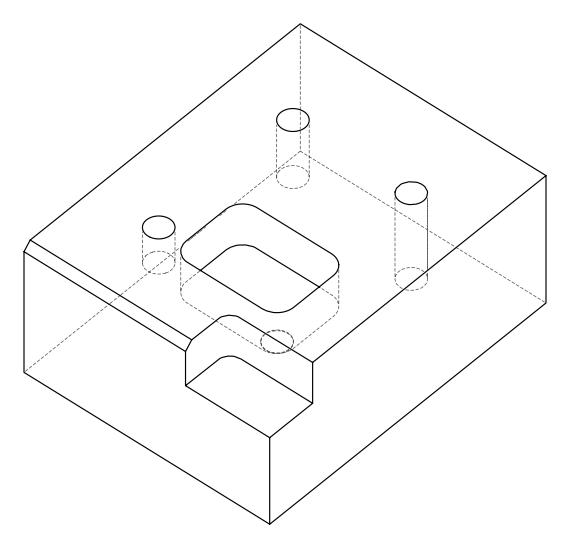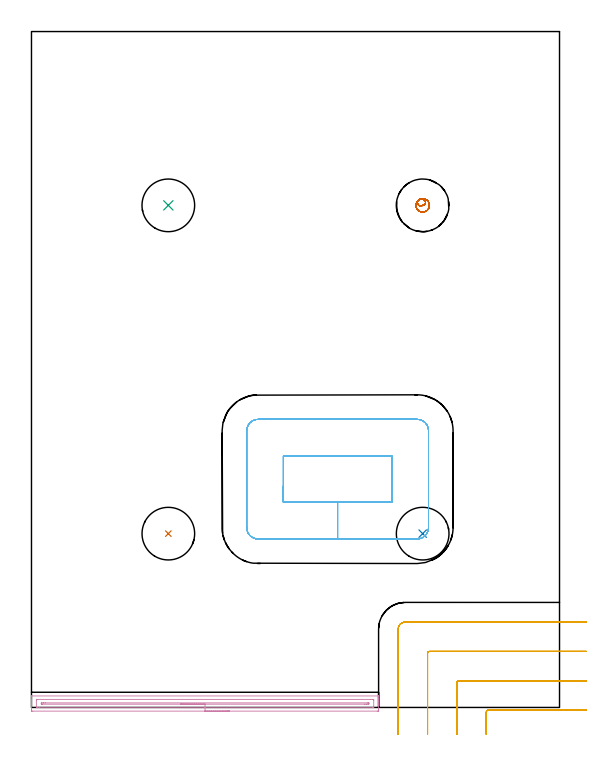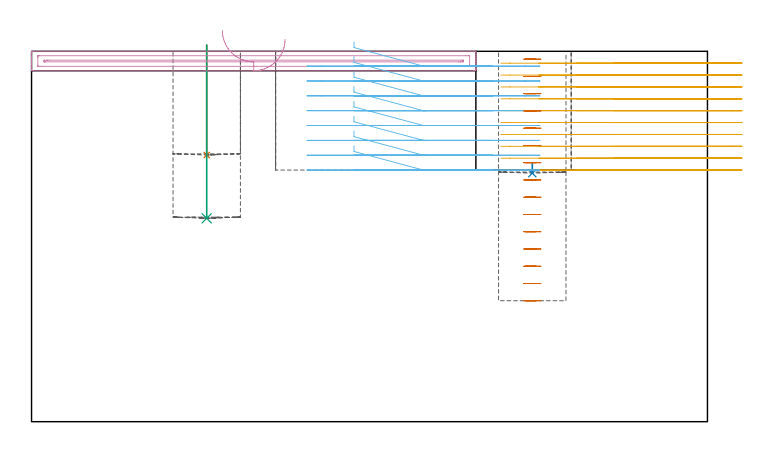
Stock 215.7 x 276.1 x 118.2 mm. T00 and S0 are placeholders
(PLAN: 7 operations, 4 tool changes, 20.5 min)
(1 INDEXABLE_INSERT_DRILL_BLIND_HOLE_FROM_SOLID | STEP1POCKET | NXT0302_014 | 0.14 min | 11916 mm3)
(2 INDEXABLE_INSERT_DRILL_BLIND_HOLE_FROM_SOLID_1 | STEP1POCKET_1 | NXT0302_014 | 0.02 min | 14021 mm3)
(3 INDEXABLE_INSERT_DRILL_BLIND_HOLE_FROM_SOLID_2 | STEP1POCKET_2 | NXT0302_014 | 0.22 min | 19244 mm3)
(4 AREA_MILL | FG_CHAMFER_SURFACE | UGT0205_001 | 3.56 min | 2804 mm3)
(5 MILL_CORNER_NOTCH_RECTANGULAR | CORNER_NOTCH_RECTANGULAR | NXT0201_012 | Follow Part, ap 4, ae 75% | 7.88 min | 119121 mm3)
(6 MILL_RECTANGULAR_POCKET | POCKET_RECTANGULAR_STRAIGHT | UGT0201_094 | Follow Part, ap 5, ae 75% | 7.08 min | 225497 mm3)
(7 MILL_BLIND_HOLE_FROM_SOLID_MATERIAL | STEP1POCKET_3 | NXT0201_012 | Spiral | 1.63 min | 28886 mm3)
(TOOL NXT0302_014 | Index. Insert Drill 21.5mm [880-D2150L25-03] | D21.5 PA176 FL65 Z2)
(TOOL UGT0205_001 | Chamfer Mill 20 x 3 x 45 deg. | D20 FL50 Z2)
(TOOL NXT0201_012 | ENDMILL 16mm [2P460-1600-NA 1630] | D16 FL38 Z6)
(TOOL UGT0201_094 | End mill 20 mm | D20 FL38 Z4)
(OP 1 INDEXABLE_INSERT_DRILL_BLIND_HOLE_FROM_SOLID)
G17 G21 G94 G90
T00 M6
G54
G17 G0 G90 X55.9 Y71. S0 M3
G43 Z128.2 H1
G94 G81 G98 Z85.1 F250. R120.2
G80
M5
M2
(OP 2 INDEXABLE_INSERT_DRILL_BLIND_HOLE_FROM_SOLID_1)
G17 G21 G94 G90
T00 M6
G54
G17 G0 G90 X159.8 Y71. S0 M3
G43 Z128.2 H1
G94 G81 G98 Z79.3 F250. R82.3
G80
M5
M2
(OP 3 INDEXABLE_INSERT_DRILL_BLIND_HOLE_FROM_SOLID_2)
G17 G21 G94 G90
T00 M6
G54
G17 G0 G90 X55.9 Y205.1 S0 M3
G43 Z128.2 H1
G94 G81 G98 Z64.9 F250. R120.2
G80
M5
M2
(OP 4 AREA_MILL)
G17 G21 G94 G90
T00 M6
G54
G17 G0 G90 X80.9 Y-1.5 S1061 M3
G43 Z128.2 H0
Z122.
G94 G1 X80.862 Z121.128 F250.
X80.748 Z120.264
X80.559 Z119.412
X80.297 Z118.58
X79.963 Z117.774
X79.56 Z117.
X79.092 Z116.264
X78.56 Z115.572
X77.971 Z114.929
X77.328 Z114.34
X76.636 Z113.808
X75.9 Z113.34
X75.126 Z112.937
X74.32 Z112.603
X73.488 Z112.341
X72.636 Z112.152
X71.772 Z112.038
X70.9 Z112.
X0.574 Y-1.499 Z112.001
X0.12 Y-1.494 Z112.003
X0.009 Y-1.491 Z112.005
X0. Y-1.045 Z112.45
Y0.718 Z114.212
Y1.345 Z114.842
Y1.6 Z115.097
Y2.226 Z115.723
Y2.482 Z115.978
Y2.992 Z116.491
X0.001 Y4.438 Z117.937
X0.01 Y4.694 Z118.193
X0.129 Y4.7 Z118.2
X141.671
X141.79 Y4.694 Z118.193
X141.8 Y4.437 Z117.935
Y3.735 Z117.234
Y2.992 Z116.491
Y2.482 Z115.978
Y2.227 Z115.723
Y1.6 Z115.097
Y1.345 Z114.842
Y0.718 Z114.212
Y-0.732 Z112.764
X141.797 Y-1.045 Z112.45
X141.791 Y-1.491 Z112.005
X141.68 Y-1.494 Z112.003
X141.226 Y-1.5 Z112.
X70.9
Y-0.086 Z113.414
X3.245
X2.354 Y-0.085 Z113.415
X2.274 Y-0.084 Z113.416
X2.01 Y-0.072 Z113.428
X2.005 Y0.007 Z113.507
X2.001 Y0.187 Z113.687
Y2.832 Z116.332
X2.006 Y3.184 Z116.684
X2.01 Y3.278 Z116.778
X2.051 Y3.281 Z116.781
X2.151 Y3.284 Z116.784
X2.354 Y3.286 Z116.786
X2.433
X138.555
X139.446 Y3.285 Z116.785
X139.526 Y3.284 Z116.784
X139.79 Y3.272 Z116.772
X139.795 Y3.193 Z116.693
X139.799 Y3.013 Z116.513
Y0.368 Z113.868
X139.794 Y0.016 Z113.516
X139.79 Y-0.078 Z113.422
X139.749 Y-0.081 Z113.419
X139.649 Y-0.084 Z113.416
X139.446 Y-0.086 Z113.414
X139.367
X70.9
Y1.328 Z114.828
X4.409 Y1.329 Z114.829
X4.135 Y1.33 Z114.83
X4.044 Y1.333 Z114.833
X4.019 Y1.335 Z114.835
X4.01 Y1.378 Z114.878
X4.005 Y1.467 Z114.967
X4.002 Y1.6 Z115.1
Y1.731 Z115.231
X4.01 Y1.86 Z115.36
X4.135 Y1.864 Z115.364
X4.752 Y1.87 Z115.37
X5.025 Y1.871 Z115.371
X5.641 Y1.872 Z115.372
X137.391 Y1.871 Z115.371
X137.665 Y1.87 Z115.37
X137.756 Y1.867 Z115.367
X137.781 Y1.865 Z115.365
X137.79 Y1.822 Z115.322
X137.795 Y1.733 Z115.233
X137.798 Y1.6 Z115.1
Y1.469 Z114.969
X137.79 Y1.34 Z114.84
X137.665 Y1.336 Z114.836
X137.048 Y1.33 Z114.83
X136.775 Y1.329 Z114.829
X136.159 Y1.328 Z114.828
X70.9
X70.028 Z114.867
X69.164 Z114.98
X68.312 Z115.169
X67.48 Z115.432
X66.674 Z115.765
X65.9 Z116.168
X65.164 Z116.637
X64.472 Z117.168
X63.829 Z117.757
X63.24 Z118.401
X62.708 Z119.093
X62.24 Z119.828
X61.837 Z120.602
X61.503 Z121.408
X61.241 Z122.24
X61.052 Z123.092
X60.938 Z123.957
X60.9 Z124.828
G0 Z128.2
M5
M2
(OP 5 MILL_CORNER_NOTCH_RECTANGULAR)
G17 G21 G94 G90
T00 M6
G54
G17 G0 G90 X226.624 Y-1.1 S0 M3
G43 Z128.2 H1
Z114.41
G94 G1 X223.624 F250.
X186.596 F500.
G3 X185.8 Y-1.896 R0.8
G1 Y-8.
Y-11. F250.
G0 Z128.2
X226.7 Y10.9
Z114.41
G1 X223.7
X174.596 F500.
G3 X173.8 Y10.104 R0.8
G1 Y-8.
Y-11. F250.
G0 Z128.2
X226.7 Y22.9
Z114.41
G1 X223.7
X162.596 F500.
G3 X161.8 Y22.104 R0.8
G1 Y-8.
Y-11. F250.
G0 Z128.2
X226.7 Y34.9
Z114.41
G1 X223.7
X152.7 F500.
G3 X149.8 Y32. R2.9
G1 Y-8.
Y-11. F250.
G0 Z128.2
X226.624 Y-1.1
Z110.62
G1 X223.624
X186.596 F500.
G3 X185.8 Y-1.896 R0.8
G1 Y-8.
Y-11. F250.
G0 Z128.2
X226.7 Y10.9
Z110.62
G1 X223.7
X174.596 F500.
G3 X173.8 Y10.104 R0.8
G1 Y-8.
Y-11. F250.
G0 Z128.2
X226.7 Y22.9
Z110.62
G1 X223.7
X162.596 F500.
G3 X161.8 Y22.104 R0.8
G1 Y-8.
Y-11. F250.
G0 Z128.2
X226.7 Y34.9
Z110.62
G1 X223.7
X152.7 F500.
G3 X149.8 Y32. R2.9
G1 Y-8.
Y-11. F250.
G0 Z128.2
X226.624 Y-1.1
Z106.83
G1 X223.624
X186.596 F500.
G3 X185.8 Y-1.896 R0.8
G1 Y-8.
Y-11. F250.
G0 Z128.2
X226.7 Y10.9
Z106.83
G1 X223.7
X174.596 F500.
G3 X173.8 Y10.104 R0.8
G1 Y-8.
Y-11. F250.
G0 Z128.2
X226.7 Y22.9
Z106.83
G1 X223.7
X162.596 F500.
G3 X161.8 Y22.104 R0.8
G1 Y-8.
Y-11. F250.
G0 Z128.2
X226.7 Y34.9
Z106.83
G1 X223.7
X152.7 F500.
G3 X149.8 Y32. R2.9
G1 Y-8.
Y-11. F250.
G0 Z128.2
X226.624 Y-1.1
Z103.04
G1 X223.624
X186.596 F500.
G3 X185.8 Y-1.896 R0.8
G1 Y-8.
Y-11. F250.
G0 Z128.2
X226.7 Y10.9
Z103.04
G1 X223.7
X174.596 F500.
G3 X173.8 Y10.104 R0.8
G1 Y-8.
Y-11. F250.
G0 Z128.2
X226.7 Y22.9
Z103.04
G1 X223.7
X162.596 F500.
G3 X161.8 Y22.104 R0.8
G1 Y-8.
Y-11. F250.
G0 Z128.2
X226.7 Y34.9
Z103.04
G1 X223.7
X152.7 F500.
G3 X149.8 Y32. R2.9
G1 Y-8.
Y-11. F250.
G0 Z128.2
X226.624 Y-1.1
Z99.25
G1 X223.624
X186.596 F500.
G3 X185.8 Y-1.896 R0.8
G1 Y-8.
Y-11. F250.
G0 Z128.2
X226.7 Y10.9
Z99.25
G1 X223.7
X174.596 F500.
G3 X173.8 Y10.104 R0.8
G1 Y-8.
Y-11. F250.
G0 Z128.2
X226.7 Y22.9
Z99.25
G1 X223.7
X162.596 F500.
G3 X161.8 Y22.104 R0.8
G1 Y-8.
Y-11. F250.
G0 Z128.2
X226.7 Y34.9
Z99.25
G1 X223.7
X152.7 F500.
G3 X149.8 Y32. R2.9
G1 Y-8.
Y-11. F250.
G0 Z128.2
X226.624 Y-1.1
Z95.46
G1 X223.624
X186.596 F500.
G3 X185.8 Y-1.896 R0.8
G1 Y-8.
Y-11. F250.
G0 Z128.2
X226.7 Y10.9
Z95.46
G1 X223.7
X174.596 F500.
G3 X173.8 Y10.104 R0.8
G1 Y-8.
Y-11. F250.
G0 Z128.2
X226.7 Y22.9
Z95.46
G1 X223.7
X162.596 F500.
G3 X161.8 Y22.104 R0.8
G1 Y-8.
Y-11. F250.
G0 Z128.2
X226.7 Y34.9
Z95.46
G1 X223.7
X152.7 F500.
G3 X149.8 Y32. R2.9
G1 Y-8.
Y-11. F250.
G0 Z128.2
X226.624 Y-1.1
Z91.67
G1 X223.624
X186.596 F500.
G3 X185.8 Y-1.896 R0.8
G1 Y-8.
Y-11. F250.
G0 Z128.2
X226.7 Y10.9
Z91.67
G1 X223.7
X174.596 F500.
G3 X173.8 Y10.104 R0.8
G1 Y-8.
Y-11. F250.
G0 Z128.2
X226.7 Y22.9
Z91.67
G1 X223.7
X162.596 F500.
G3 X161.8 Y22.104 R0.8
G1 Y-8.
Y-11. F250.
G0 Z128.2
X226.7 Y34.9
Z91.67
G1 X223.7
X152.7 F500.
G3 X149.8 Y32. R2.9
G1 Y-8.
Y-11. F250.
G0 Z128.2
X226.624 Y-1.1
Z87.88
G1 X223.624
X186.596 F500.
G3 X185.8 Y-1.896 R0.8
G1 Y-8.
Y-11. F250.
G0 Z128.2
X226.7 Y10.9
Z87.88
G1 X223.7
X174.596 F500.
G3 X173.8 Y10.104 R0.8
G1 Y-8.
Y-11. F250.
G0 Z128.2
X226.7 Y22.9
Z87.88
G1 X223.7
X162.596 F500.
G3 X161.8 Y22.104 R0.8
G1 Y-8.
Y-11. F250.
G0 Z128.2
X226.7 Y34.9
Z87.88
G1 X223.7
X152.7 F500.
G3 X149.8 Y32. R2.9
G1 Y-8.
Y-11. F250.
G0 Z128.2
X226.624 Y-1.1
Z84.09
G1 X223.624
X186.596 F500.
G3 X185.8 Y-1.896 R0.8
G1 Y-8.
Y-11. F250.
G0 Z128.2
X226.7 Y10.9
Z84.09
G1 X223.7
X174.596 F500.
G3 X173.8 Y10.104 R0.8
G1 Y-8.
Y-11. F250.
G0 Z128.2
X226.7 Y22.9
Z84.09
G1 X223.7
X162.596 F500.
G3 X161.8 Y22.104 R0.8
G1 Y-8.
Y-11. F250.
G0 Z128.2
X226.7 Y34.9
Z84.09
G1 X223.7
X152.7 F500.
G3 X149.8 Y32. R2.9
G1 Y-8.
Y-11. F250.
G0 Z128.2
X226.624 Y-1.1
Z80.3
G1 X223.624
X186.596 F500.
G3 X185.8 Y-1.896 R0.8
G1 Y-8.
Y-11. F250.
G0 Z128.2
X226.7 Y10.9
Z80.3
G1 X223.7
X174.596 F500.
G3 X173.8 Y10.104 R0.8
G1 Y-8.
Y-11. F250.
G0 Z128.2
X226.7 Y22.9
Z80.3
G1 X223.7
X162.596 F500.
G3 X161.8 Y22.104 R0.8
G1 Y-8.
Y-11. F250.
G0 Z128.2
X226.7 Y34.9
Z80.3
G1 X223.7
X152.7 F500.
G3 X149.8 Y32. R2.9
G1 Y-8.
Y-11. F250.
G0 Z128.2
M5
M2
(OP 6 MILL_RECTANGULAR_POCKET)
G17 G21 G94 G90
T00 M6
G54
G17 G0 G90 X102.9 Y90.527 S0 M3
G43 Z128.2 H0
Z121.2
G94 G1 Y83.8 Z119.397 F250.
X125.05 Z113.462
X147.2 F500.
Y102.7
X102.9
Y83.8
X125.05
Y68.8
X157.5
G3 X162.2 Y73.5 R4.7
G1 Y113.
G3 X157.5 Y117.7 R4.7
G1 X92.6
G3 X87.9 Y113. R4.7
G1 Y73.5
G3 X92.6 Y68.8 R4.7
G1 X125.05
X126.05
G0 X102.9 Y90.527 Z116.462
G1 Y83.8 Z114.66 F250.
X125.05 Z108.725
X147.2 F500.
Y102.7
X102.9
Y83.8
X125.05
Y68.8
X157.5
G3 X162.2 Y73.5 R4.7
G1 Y113.
G3 X157.5 Y117.7 R4.7
G1 X92.6
G3 X87.9 Y113. R4.7
G1 Y73.5
G3 X92.6 Y68.8 R4.7
G1 X125.05
X126.05
G0 X102.9 Y90.527 Z111.725
G1 Y83.8 Z109.923 F250.
X125.05 Z103.987
X147.2 F500.
Y102.7
X102.9
Y83.8
X125.05
Y68.8
X157.5
G3 X162.2 Y73.5 R4.7
G1 Y113.
G3 X157.5 Y117.7 R4.7
G1 X92.6
G3 X87.9 Y113. R4.7
G1 Y73.5
G3 X92.6 Y68.8 R4.7
G1 X125.05
X126.05
G0 X102.9 Y90.527 Z106.987
G1 Y83.8 Z105.185 F250.
X125.05 Z99.25
X147.2 F500.
Y102.7
X102.9
Y83.8
X125.05
Y68.8
X157.5
G3 X162.2 Y73.5 R4.7
G1 Y113.
G3 X157.5 Y117.7 R4.7
G1 X92.6
G3 X87.9 Y113. R4.7
G1 Y73.5
G3 X92.6 Y68.8 R4.7
G1 X125.05
X126.05
G0 X102.9 Y90.527 Z102.25
G1 Y83.8 Z100.448 F250.
X125.05 Z94.512
X147.2 F500.
Y102.7
X102.9
Y83.8
X125.05
Y68.8
X157.5
G3 X162.2 Y73.5 R4.7
G1 Y113.
G3 X157.5 Y117.7 R4.7
G1 X92.6
G3 X87.9 Y113. R4.7
G1 Y73.5
G3 X92.6 Y68.8 R4.7
G1 X125.05
X126.05
G0 X102.9 Y90.527 Z97.512
G1 Y83.8 Z95.71 F250.
X125.05 Z89.775
X147.2 F500.
Y102.7
X102.9
Y83.8
X125.05
Y68.8
X157.5
G3 X162.2 Y73.5 R4.7
G1 Y113.
G3 X157.5 Y117.7 R4.7
G1 X92.6
G3 X87.9 Y113. R4.7
G1 Y73.5
G3 X92.6 Y68.8 R4.7
G1 X125.05
X126.05
G0 X102.9 Y90.527 Z92.775
G1 Y83.8 Z90.973 F250.
X125.05 Z85.037
X147.2 F500.
Y102.7
X102.9
Y83.8
X125.05
Y68.8
X157.5
G3 X162.2 Y73.5 R4.7
G1 Y113.
G3 X157.5 Y117.7 R4.7
G1 X92.6
G3 X87.9 Y113. R4.7
G1 Y73.5
G3 X92.6 Y68.8 R4.7
G1 X125.05
X126.05
G0 X102.9 Y90.527 Z88.037
G1 Y83.8 Z86.235 F250.
X125.05 Z80.3
X147.2 F500.
Y102.7
X102.9
Y83.8
X125.05
Y68.8
X157.5
G3 X162.2 Y73.5 R4.7
G1 Y113.
G3 X157.5 Y117.7 R4.7
G1 X92.6
G3 X87.9 Y113. R4.7
G1 Y73.5
G3 X92.6 Y68.8 R4.7
G1 X125.05
X126.05
G0 Z128.2
M5
M2
(OP 7 MILL_BLIND_HOLE_FROM_SOLID_MATERIAL)
G17 G21 G94 G90
T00 M6
G54
G17 G0 G90 X159.8 Y205.1 S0 M3
G43 Z128.2 H1
Z115.693
G94 G3 X160.758 Y206.892 R1.152 F250.
X158.272 Y207.387 R1.792
X157.513 Y203.572 R2.75
X158.272 Y207.387 R-2.75
X157.893 Y205.479 R1.375
X159.8 Y205.1 R1.375
G0 Z110.187
G3 X160.758 Y206.892 R1.152
X158.272 Y207.387 R1.792
X157.513 Y203.572 R2.75
X158.272 Y207.387 R-2.75
X157.893 Y205.479 R1.375
X159.8 Y205.1 R1.375
G0 Z104.68
G3 X160.758 Y206.892 R1.152
X158.272 Y207.387 R1.792
X157.513 Y203.572 R2.75
X158.272 Y207.387 R-2.75
X157.893 Y205.479 R1.375
X159.8 Y205.1 R1.375
G0 Z99.173
G3 X160.758 Y206.892 R1.152
X158.272 Y207.387 R1.792
X157.513 Y203.572 R2.75
X158.272 Y207.387 R-2.75
X157.893 Y205.479 R1.375
X159.8 Y205.1 R1.375
G0 Z93.667
G3 X160.758 Y206.892 R1.152
X158.272 Y207.387 R1.792
X157.513 Y203.572 R2.75
X158.272 Y207.387 R-2.75
X157.893 Y205.479 R1.375
X159.8 Y205.1 R1.375
G0 Z88.16
G3 X160.758 Y206.892 R1.152
X158.272 Y207.387 R1.792
X157.513 Y203.572 R2.75
X158.272 Y207.387 R-2.75
X157.893 Y205.479 R1.375
X159.8 Y205.1 R1.375
G0 Z82.653
G3 X160.758 Y206.892 R1.152
X158.272 Y207.387 R1.792
X157.513 Y203.572 R2.75
X158.272 Y207.387 R-2.75
X157.893 Y205.479 R1.375
X159.8 Y205.1 R1.375
G0 Z77.147
G3 X160.758 Y206.892 R1.152
X158.272 Y207.387 R1.792
X157.513 Y203.572 R2.75
X158.272 Y207.387 R-2.75
X157.893 Y205.479 R1.375
X159.8 Y205.1 R1.375
G0 Z71.64
G3 X160.758 Y206.892 R1.152
X158.272 Y207.387 R1.792
X157.513 Y203.572 R2.75
X158.272 Y207.387 R-2.75
X157.893 Y205.479 R1.375
X159.8 Y205.1 R1.375
G0 Z66.133
G3 X160.758 Y206.892 R1.152
X158.272 Y207.387 R1.792
X157.513 Y203.572 R2.75
X158.272 Y207.387 R-2.75
X157.893 Y205.479 R1.375
X159.8 Y205.1 R1.375
G0 Z60.627
G3 X160.758 Y206.892 R1.152
X158.272 Y207.387 R1.792
X157.513 Y203.572 R2.75
X158.272 Y207.387 R-2.75
X157.893 Y205.479 R1.375
X159.8 Y205.1 R1.375
G0 Z55.12
G3 X160.758 Y206.892 R1.152
X158.272 Y207.387 R1.792
X157.513 Y203.572 R2.75
X158.272 Y207.387 R-2.75
X157.893 Y205.479 R1.375
X159.8 Y205.1 R1.375
G0 Z49.613
G3 X160.758 Y206.892 R1.152
X158.272 Y207.387 R1.792
X157.513 Y203.572 R2.75
X158.272 Y207.387 R-2.75
X157.893 Y205.479 R1.375
X159.8 Y205.1 R1.375
G0 Z44.107
G3 X160.758 Y206.892 R1.152
X158.272 Y207.387 R1.792
X157.513 Y203.572 R2.75
X158.272 Y207.387 R-2.75
X157.893 Y205.479 R1.375
X159.8 Y205.1 R1.375
G0 Z38.6
G3 X160.758 Y206.892 R1.152
X158.272 Y207.387 R1.792
X157.513 Y203.572 R2.75
X158.272 Y207.387 R-2.75
X157.893 Y205.479 R1.375
X159.8 Y205.1 R1.375
G0 Z128.2
M5
M2
